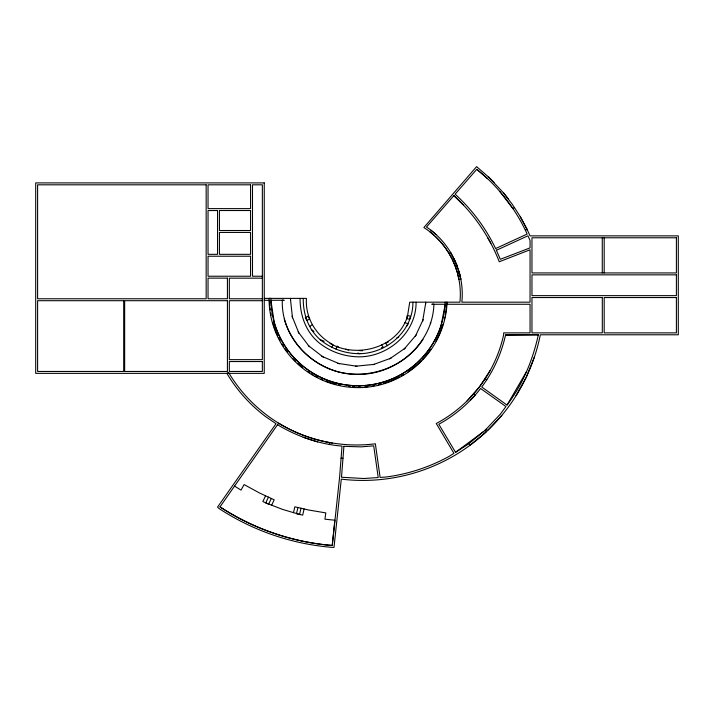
<?xml version="1.0" encoding="UTF-8"?>
<svg xmlns="http://www.w3.org/2000/svg" width="714" height="714" viewBox="0 0 714 714"><rect width="100%" height="100%" fill="white"/><g stroke="black" fill="none" stroke-linecap="round" stroke-linejoin="round"><path stroke-width="1.07" d="M416.083 302.174C416.36 332.099 389.317 356.054 360.293 356.848C345.094 356.955 330.261 352.002 318.471 342.345C305.592 331.296 300.005 315.044 300.067 298.39M412.906 302.174C413.219 330.591 387.318 353.127 359.82 353.716C345.424 353.725 331.376 348.95 320.265 339.73C308.269 329.279 303.048 314.017 303.245 298.39M407.596 315.588L409.729 302.174L459.923 302.174A79.156 79.156 0 0 0 423.884 227.534L476.595 166.63L488.894 177.331L503.682 193.083M422.634 321.291L425.687 303.164M270.909 300.299L282.289 300.237C280.968 340.23 316.811 373.788 355.956 374.404C395.163 375.832 432.738 344.291 433.916 304.271L445.224 304.271L441.002 325.932A87.269 87.269 0 0 1 417.101 362.846M329.288 444.403L329.689 442.546M293.463 512.732L294.837 506.806L308.707 510.019L325.825 512.902L324.915 519.185L334.857 520.211L332.251 545.478C292.392 542.194 253.443 528.806 219.992 506.886L278.612 423.161C307.35 440.681 341.97 448.062 375.359 443.796L380.116 477.416L385.962 477.023A179.027 179.027 0 0 0 449.151 456.353L453.943 453.319L436.254 423.509A132.768 132.768 0 0 0 503.647 334.786L503.647 332.876L530.056 332.876L530.056 304.271L446.161 304.271M297.925 507.52L296.497 513.705L302.682 515.142L304.11 508.957M301.022 508.243L299.585 514.428L282.432 509.359L265.76 502.888L268.437 497.123M538.356 334.786C532.769 359.972 522.809 384.507 507.02 405.061L481.736 386.988C493.32 371.548 501.415 353.608 505.619 334.786L538.356 334.786L505.512 335.196M331.849 347.548L332.938 344.567C315.883 335.785 305.199 317.632 306.413 298.39L264.251 298.39M336.044 349.039L337.115 346.085L338.757 347.334M526.53 376.501L534.358 357.062M407.426 316.614C397.457 347.709 357.277 358.821 330.011 343.452M265.554 495.793L262.877 501.549L268.642 504.218L271.311 498.461M271.623 505.316L274.194 499.8L259.369 492.91L244.134 484.583L240.993 490.099L234.585 486.1M415.28 336.392L423.152 319.64M430.363 323.701L430.783 322.88M407.06 325.87L408.158 323.754M516.035 395.618L525.915 377.858M507.02 405.061L526.307 371.967M467.063 400.929L479.71 386.56L490.161 370.512M423 339.355C405.008 367.219 369.111 380 337.303 371.619C312.018 364.39 291.437 344.389 284.27 318.979M404.026 349.217L416.191 334.973M453.854 195.618L426.472 227.034C450.9 243.09 464.921 273.141 461.833 302.174L530.056 302.174L530.056 249.775L499.273 261.761A175.608 175.608 0 0 0 453.854 195.618L463.448 205.052M476.774 169.316L455.113 194.181A177.563 177.563 0 0 1 495.614 248.561L527.128 234.058L525.334 230.158A176.715 176.715 0 0 0 476.836 169.361L487.591 178.723M470.66 399.894L475.122 395.181L473.641 393.976M485.154 430.247L500.443 414.049L505.94 406.552L480.584 388.496C469.285 403.098 455.005 415.387 438.798 424.241L455.55 452.301L467.965 444.42L485.154 430.247L486.359 431.72L470.196 445.045L468.991 443.581M501.826 415.361L487.448 430.587L486.064 429.284M309.814 326.503L312.33 324.602M455.55 452.301L483.681 431.461M389.621 358.874L405.249 348.111M514.455 207.515L512.875 208.577L499.88 191.593M520.247 216.628L527.048 229.328L525.334 230.158L527.03 229.292L520.247 216.628L512.438 204.516L503.656 193.048L508.198 198.742M454.131 258.95L459.379 272.855M388.452 341.881L385.64 343.22L387.577 345.737M396.904 337.856L398.778 336.963M496.409 250.293L527.923 235.79L530.056 240.431L530.056 247.874L500.327 259.307L496.203 249.838M457.263 272.48L455.318 266.438L457.094 265.679L450.632 252.381L448.999 253.363L452.024 258.95M455.318 266.438L457.094 265.769L456.701 264.849M373.029 364.684L391.058 358.133M459.379 272.766L457.549 273.355L458.932 279.549L460.789 279.138L459.075 271.9M381.401 347.7L383.489 347.495L381.544 344.951M355.385 366.22L374.582 364.336M262.35 276.229L252.488 276.229L252.488 184.81L262.35 184.81L262.35 359.651L229.337 359.651L229.337 300.701L262.35 300.701M262.35 278.165L229.337 278.165L229.337 298.773L262.35 298.773M264.251 300.299L269.544 300.299M341.078 458.254L342.979 458.254M282.235 300.237L284.199 300.291L282.235 300.299M359.356 350.574L362.551 350.761M356.161 385.73L356.206 385.738A87.197 87.197 0 0 0 445.224 302.174M333.911 383.748L336.115 384.078M338.32 384.418L340.524 384.748M348.236 385.908L350.44 386.247M352.645 386.577L354.849 386.908M337.918 363.364L356.964 366.264M277.612 424.785C297.176 436.495 319.256 444.179 342.024 446.116L339.596 477.238L332.251 545.478A240.841 240.841 0 0 1 219.992 506.886M345.656 349.191L348.7 350.163M357.803 353.064L359.82 353.716M303.2 437.263L317.721 441.939M404.954 322.657L407.935 323.683M320.265 339.73L324.165 341.221M321.836 356.304L339.445 363.792M485.225 378.723L486.823 379.768M311.277 329.493L313.973 331.403M308.261 345.54L323.228 357.116M430.979 230.229L435.879 234.415M429.819 231.729L434.639 235.861M488.644 177.108L494.034 182.382M435.344 236.45L439.762 241.002M440.404 241.662L444.394 246.607M298.113 331.849L309.43 346.718M444.974 247.321L448.49 252.604M487.591 237.45L490.857 243.358M527.048 229.328L530.056 235.87L678.3 235.87L678.3 334.786L540.319 334.786A180.919 180.919 0 0 1 341.292 479.13L334 547.37L332.09 547.37A242.814 242.814 0 0 1 218.903 508.448L217.547 507.11L276.041 423.714L265.563 416.574A150.475 150.475 0 0 1 226.865 373.36L228.507 372.387A148.574 148.574 0 0 0 332.296 443.099M452.453 259.762L454.952 265.599M292.071 316.186L298.952 333.331M459.352 272.775L460.789 279.138M271.115 301.656L274.167 322.192A87.269 87.269 0 0 0 416.289 363.578M290.509 299.603L292.49 317.864M604.178 237.78L604.178 272.935M602.268 237.78L602.268 272.935M447.089 302.174L447.089 302.254A89.063 89.063 0 0 1 356.17 387.604A89.063 89.063 0 0 1 269.044 298.381L270.909 298.39A87.197 87.197 0 0 0 356.215 385.738M446.607 302.174L446.607 304.271A88.643 88.643 0 0 1 445.259 314.928M425.606 302.174L425.606 304.218M290.544 298.39L290.544 300.291M444.831 317.043A88.643 88.643 0 0 1 444.358 319.149M442.948 324.334A88.643 88.643 0 0 1 435.861 341.149M430.774 349.324A88.643 88.643 0 0 1 422.608 359.347M421.108 360.891A88.643 88.643 0 0 1 407.908 371.851M403.365 374.734A88.643 88.643 0 0 1 401.509 375.805M399.635 376.831A88.643 88.643 0 0 1 383.73 383.364M381.66 383.953A88.643 88.643 0 0 1 378.563 384.748M374.377 385.631A88.643 88.643 0 0 1 372.253 386.006M367.978 386.586A88.643 88.643 0 0 1 364.747 386.881M360.445 387.104A88.643 88.643 0 0 1 358.303 387.131M332.885 383.454A88.643 88.643 0 0 1 325.78 381.008M322.782 379.768A88.643 88.643 0 0 1 320.818 378.884M317.909 377.465A88.643 88.643 0 0 1 315.07 375.948M313.214 374.895A88.643 88.643 0 0 1 311.393 373.788M309.581 372.637A88.643 88.643 0 0 1 307.796 371.432M302.602 367.558A88.643 88.643 0 0 1 297.72 363.328M295.417 361.106A88.643 88.643 0 0 1 293.195 358.794M287.644 352.198A88.643 88.643 0 0 1 285.118 348.709M283.333 346.013A88.643 88.643 0 0 1 282.208 344.193M280.102 340.489A88.643 88.643 0 0 1 278.621 337.624M277.692 335.669A88.643 88.643 0 0 1 272.855 322.567M271.124 315.267A88.643 88.643 0 0 1 270.74 313.143M270.258 309.93A88.643 88.643 0 0 1 270.008 307.788M269.812 305.646A88.643 88.643 0 0 1 269.562 301.362M343.916 446.33L341.497 477.238L363.738 478.514L378.215 477.541L373.708 445.839L361.07 446.866L343.916 446.33M407.283 315.526L406.605 318.631L409.684 319.31L410.371 316.204L407.283 315.526M308.064 316.204L305.315 317.757L306.877 320.515L309.626 318.971L308.064 316.204M264.251 182.9L35.7 182.9L35.7 373.36L264.251 373.36L264.251 182.9M206.159 184.81L37.601 184.81L37.601 298.773L206.159 298.773L206.159 184.81M250.56 184.81L208.042 184.81L208.042 208.622L250.56 208.622L250.56 184.81M250.56 210.523L219.43 210.523L219.43 230.515L250.56 230.515L250.56 210.523M217.547 210.55L208.042 210.55L208.042 254.327L217.547 254.327L217.547 210.55M250.56 232.425L219.43 232.425L219.43 254.327L250.56 254.327L250.56 232.425M676.399 237.78L531.966 237.78L531.966 272.935L676.399 272.935L676.399 237.78M250.56 256.228L208.042 256.228L208.042 276.229L250.56 276.229L250.56 256.228M676.399 274.845L531.966 274.845L531.966 295.65L676.399 295.65L676.399 274.845M227.427 278.13L208.042 278.13L208.042 298.773L227.427 298.773L227.427 278.13M602.304 297.551L531.966 297.551L531.966 332.876L602.304 332.876L602.304 297.551M676.399 297.551L604.178 297.551L604.178 332.876L676.399 332.876L676.399 297.551M123.7 300.701L37.601 300.701L37.601 371.458L123.7 371.458L123.7 300.701M227.427 300.701L124.647 300.701L124.647 371.458L227.427 371.458L227.427 300.701M432.006 304.218L433.916 304.271L432.006 304.218M262.35 361.552L229.337 361.552L229.337 371.458L262.35 371.458L262.35 361.552"/></g></svg>
